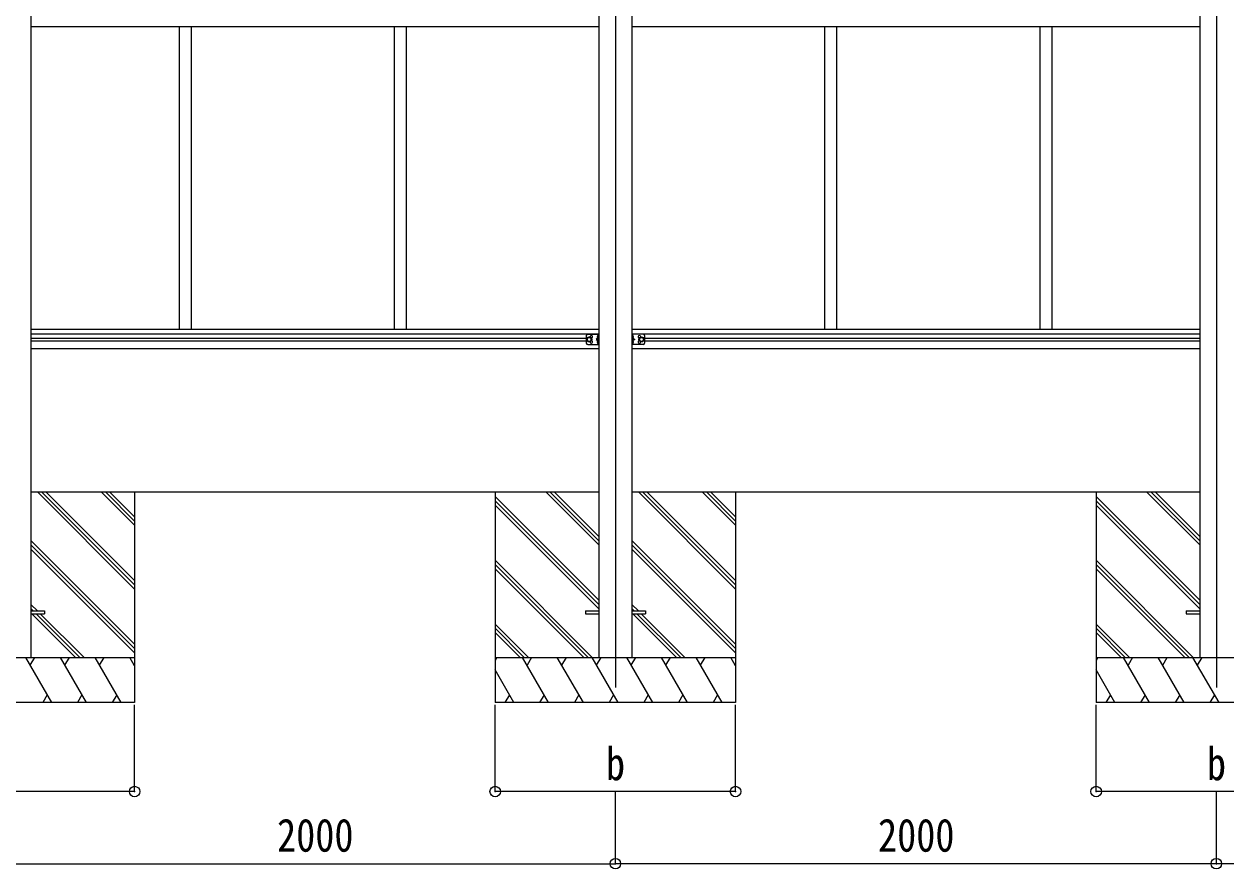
# Model space of a CAD drawing. Units: millimetres at full size. Extents: x -9783 to 9892, y -6828 to 6752.
# Drawn here: x 2975 to 6975, y -3276 to -465 of the extents above; entities that cross this region are included whole.
import ezdxf
from ezdxf.enums import TextEntityAlignment as Align

# ---------------------------------------------------------------- set-up
doc = ezdxf.new("R2010")
doc.units = ezdxf.units.MM
doc.header["$LTSCALE"] = 35
doc.header["$PDMODE"] = 32
doc.header["$PDSIZE"] = 35
for name, color, linetype, lineweight in [('0-0_0', 7, 'Continuous', 9), ('0-1_本体', 4, 'Continuous', 9), ('0-2_部品', 7, 'Continuous', 9), ('0-8_PARTS2', 2, 'Continuous', 9), ('0-A_寸法', 6, 'Continuous', 9), ('1-1_GLASS', 4, 'Continuous', 9), ('1-2_GLASS_SEAL', 7, 'Continuous', 9)]:
    doc.layers.add(name, color=color, linetype=linetype, lineweight=lineweight)
doc.styles.add('ＭＳ ゴシック', font='')
doc.styles.get('ＭＳ ゴシック').set_extended_font_data('MS Gothic')

msp = doc.modelspace()

# ---------------------------------------------------------------- linework, layer by layer
at = {"layer": '0-0_0'}
for p, q in [((4888, -2022.46), (2998, -2022.46)), ((3343, -2344.92), (3020.54, -2022.46)), ((3343, -2330.78), (3034.68, -2022.46)), ((3343, -2316.64), (3048.82, -2022.46)), ((3343, -2132.79), (3232.67, -2022.46)), ((3343, -2118.65), (3246.82, -2022.46)), ((3343, -2104.51), (3260.96, -2022.46)), ((3343, -2022.46), (3343, -2722.46)), ((4543, -2022.46), (4543, -2722.46)), ((4888, -2382.14), (4543, -2037.14)), ((4888, -2198.29), (4712.17, -2022.46)), ((4888, -2184.15), (4726.32, -2022.46)), ((4888, -2170.01), (4740.46, -2022.46)), ((6888, -2022.46), (4998, -2022.46)), ((5343, -2344.92), (5020.54, -2022.46)), ((5343, -2330.78), (5034.68, -2022.46)), ((5343, -2316.64), (5048.82, -2022.46)), ((5343, -2132.79), (5232.67, -2022.46)), ((5343, -2118.65), (5246.82, -2022.46)), ((5343, -2104.51), (5260.96, -2022.46)), ((5343, -2022.46), (5343, -2722.46)), ((6543, -2022.46), (6543, -2722.46)), ((6888, -2382.14), (6543, -2037.14)), ((6888, -2198.29), (6712.17, -2022.46)), ((6888, -2184.15), (6726.32, -2022.46)), ((6888, -2170.01), (6740.46, -2022.46)), ((4888, -2396.28), (4543, -2051.28)), ((4888, -2410.42), (4543, -2065.42)), ((6888, -2396.28), (6543, -2051.28)), ((6888, -2410.42), (6543, -2065.42)), ((3343, -2528.77), (2998, -2183.77)), ((3343, -2542.91), (2998, -2197.91)), ((5343, -2528.77), (4998, -2183.77)), ((5343, -2542.91), (4998, -2197.91)), ((3343, -2557.05), (2998, -2212.06)), ((5343, -2557.05), (4998, -2212.06)), ((4866.2, -2572.46), (4543, -2249.27)), ((4852.05, -2572.46), (4543, -2263.41)), ((4837.91, -2572.46), (4543, -2277.56)), ((6866.2, -2572.46), (6543, -2249.27)), ((6852.05, -2572.46), (6543, -2263.41)), ((6837.91, -2572.46), (6543, -2277.56)), ((3020.06, -2417.96), (2998, -2395.9)), ((5020.06, -2417.96), (4998, -2395.9)), ((3005.92, -2417.96), (2998, -2410.05)), ((3146.28, -2572.46), (3000.78, -2426.96)), ((3160.42, -2572.46), (3014.92, -2426.96)), ((3174.56, -2572.46), (3029.06, -2426.96)), ((5005.92, -2417.96), (4998, -2410.05)), ((5146.28, -2572.46), (5000.78, -2426.96)), ((5160.42, -2572.46), (5014.92, -2426.96)), ((5174.56, -2572.46), (5029.06, -2426.96)), ((4654.06, -2572.46), (4543, -2461.4)), ((4639.92, -2572.46), (4543, -2475.55)), ((6654.06, -2572.46), (6543, -2461.4)), ((6639.92, -2572.46), (6543, -2475.55)), ((4625.78, -2572.46), (4543, -2489.69)), ((6625.78, -2572.46), (6543, -2489.69)), ((2543, -2572.46), (3343, -2572.46)), ((3067.32, -2722.46), (2980.72, -2572.46)), ((2995.72, -2598.44), (3010.72, -2572.46)), ((3182.79, -2722.46), (3096.19, -2572.46)), ((3111.19, -2598.44), (3126.19, -2572.46)), ((3298.26, -2722.46), (3211.66, -2572.46)), ((3226.66, -2598.44), (3241.66, -2572.46)), ((3343, -2599.96), (3327.13, -2572.46)), ((4543, -2572.46), (5343, -2572.46)), ((4548.84, -2572.46), (4543, -2582.56)), ((4720.91, -2722.46), (4634.3, -2572.46)), ((4664.31, -2572.46), (4649.31, -2598.44)), ((4836.38, -2722.46), (4749.77, -2572.46)), ((4764.78, -2598.44), (4779.78, -2572.46)), ((4951.85, -2722.46), (4865.25, -2572.46)), ((4880.25, -2598.44), (4895.25, -2572.46)), ((5067.32, -2722.46), (4980.72, -2572.46)), ((4995.72, -2598.44), (5010.72, -2572.46)), ((5182.79, -2722.46), (5096.19, -2572.46)), ((5111.19, -2598.44), (5126.19, -2572.46)), ((5298.26, -2722.46), (5211.66, -2572.46)), ((5226.66, -2598.44), (5241.66, -2572.46)), ((5343, -2599.96), (5327.13, -2572.46)), ((6543, -2572.46), (7343, -2572.46)), ((6548.84, -2572.46), (6543, -2582.56)), ((6720.91, -2722.46), (6634.3, -2572.46)), ((6664.31, -2572.46), (6649.31, -2598.44)), ((6836.38, -2722.46), (6749.77, -2572.46)), ((6764.78, -2598.44), (6779.78, -2572.46)), ((6951.85, -2722.46), (6865.25, -2572.46)), ((6880.25, -2598.44), (6895.25, -2572.46)), ((4605.44, -2722.46), (4543, -2614.32)), ((6605.44, -2722.46), (6543, -2614.32)), ((3052.32, -2696.48), (3037.32, -2722.46)), ((3167.79, -2696.48), (3152.79, -2722.46)), ((3283.26, -2696.48), (3268.26, -2722.46)), ((4590.44, -2696.48), (4575.44, -2722.46)), ((4705.91, -2696.48), (4690.91, -2722.46)), ((4821.38, -2696.48), (4806.38, -2722.46)), ((4936.85, -2696.48), (4921.85, -2722.46)), ((5052.32, -2696.48), (5037.32, -2722.46)), ((5167.79, -2696.48), (5152.79, -2722.46)), ((5283.26, -2696.48), (5268.26, -2722.46)), ((6590.44, -2696.48), (6575.44, -2722.46)), ((6705.91, -2696.48), (6690.91, -2722.46)), ((6821.38, -2696.48), (6806.38, -2722.46)), ((6936.85, -2696.48), (6921.85, -2722.46)), ((3343, -2722.46), (2543, -2722.46)), ((5343, -2722.46), (4543, -2722.46)), ((7343, -2722.46), (6543, -2722.46))]:
    msp.add_line(p, q, dxfattribs=at)
at = {"layer": '0-1_本体'}
for p, q in [((2998, 607.54), (2998, -2572.46)), ((4888, 607.54), (4888, -2572.46)), ((4998, 607.54), (4998, -2572.46)), ((6888, 607.54), (6888, -2572.46))]:
    msp.add_line(p, q, dxfattribs=at)
at = {"layer": '0-2_部品', "color": 4}
for p, q in [((2998, -2417.95), (3043, -2417.95)), ((2998, -2426.95), (3043, -2426.95)), ((3043, -2417.95), (3043, -2426.95)), ((4843, -2417.95), (4843, -2426.95)), ((4843, -2417.95), (4888, -2417.95)), ((4843, -2426.95), (4888, -2426.95)), ((4998, -2417.95), (5043, -2417.95)), ((4998, -2426.95), (5043, -2426.95)), ((5043, -2417.95), (5043, -2426.95)), ((6843, -2417.95), (6843, -2426.95)), ((6843, -2417.95), (6888, -2417.95)), ((6843, -2426.95), (6888, -2426.95))]:
    msp.add_line(p, q, dxfattribs=at)
at = {"layer": '0-8_PARTS2'}
for p, q in [((4943, 573.68), (4943, -2672.46)), ((6943, 573.68), (6943, -2672.46))]:
    msp.add_line(p, q, dxfattribs=at)
at = {"layer": '0-A_寸法'}
for p, q in [((3343, -3018.85), (3343, -2729.88)), ((4543, -3018.85), (4543, -2729.88)), ((5343, -3018.85), (5343, -2729.88)), ((6543, -3018.85), (6543, -2729.88)), ((3343, -3018.85), (2543, -3018.85)), ((5343, -3018.85), (4543, -3018.85)), ((4943, -3258.83), (4943, -3018.85)), ((7343, -3018.85), (6543, -3018.85)), ((6943, -3258.83), (6943, -3018.85)), ((2943, -3258.83), (4943, -3258.83)), ((6943, -3258.83), (4943, -3258.83)), ((7827, -3258.83), (6943, -3258.83))]:
    msp.add_line(p, q, dxfattribs=at)
for p in [(3343, -3018.85), (4543, -3018.85), (5343, -3018.85), (6543, -3018.85), (4943, -3258.83), (6943, -3258.83)]:
    msp.add_point(p, dxfattribs=at)
at = {"layer": '1-1_GLASS'}
for p, q in [((2998, -472.75), (4888, -472.75)), ((3491.01, -472.75), (3491.01, -1480.75)), ((3531.01, -472.75), (3531.01, -1480.75)), ((4207.01, -472.75), (4207.01, -1480.75)), ((4247.01, -472.75), (4247.01, -1480.75)), ((4998, -472.75), (6888, -472.75)), ((5639.01, -472.75), (5639.01, -1480.75)), ((5679.01, -472.75), (5679.01, -1480.75)), ((6355.01, -472.75), (6355.01, -1480.75)), ((6395.01, -472.75), (6395.01, -1480.75)), ((2998, -1480.75), (4888, -1480.75)), ((2998, -1496.25), (4888, -1496.25)), ((2998, -1509.75), (4846, -1509.75)), ((2998, -1518.75), (4846, -1518.75)), ((4998, -1480.75), (6888, -1480.75)), ((4998, -1496.25), (6888, -1496.25)), ((5040, -1509.75), (6888, -1509.75)), ((5040, -1518.75), (6888, -1518.75)), ((2998, -1544.75), (4888, -1544.75)), ((4998, -1544.75), (6888, -1544.75))]:
    msp.add_line(p, q, dxfattribs=at)
at = {"layer": '1-2_GLASS_SEAL'}
for p, q in [((4846, -1501.75), (4846, -1526.75)), ((4851, -1496.75), (4888, -1496.75)), ((4885.5, -1514.25), (4878.5, -1514.25)), ((4885, -1501.25), (4884.2, -1501.39)), ((4885, -1509.25), (4884.2, -1509.11)), ((4885, -1519.25), (4884.2, -1519.39)), ((4885, -1509.25), (4885.5, -1509.16)), ((4885.5, -1496.75), (4885.5, -1531.75)), ((4888, -1496.75), (4888, -1531.75)), ((4998, -1496.75), (4998, -1531.75)), ((5035, -1496.75), (4998, -1496.75)), ((5000.5, -1496.75), (5000.5, -1531.75)), ((5001, -1509.25), (5000.5, -1509.16)), ((5000.5, -1514.25), (5007.5, -1514.25)), ((5001, -1501.25), (5001.81, -1501.39)), ((5001, -1509.25), (5001.81, -1509.11)), ((5001, -1519.25), (5001.81, -1519.39)), ((5040, -1501.75), (5040, -1526.75)), ((4851, -1531.75), (4888, -1531.75)), ((4885, -1527.25), (4884.2, -1527.11)), ((4885, -1527.25), (4885.5, -1527.16)), ((5035, -1531.75), (4998, -1531.75)), ((5001, -1527.25), (5000.5, -1527.16)), ((5001, -1527.25), (5001.81, -1527.11))]:
    msp.add_line(p, q, dxfattribs=at)
for points in [[(4856, -1521.76), (4862.5, -1518), (4862.5, -1510.5), (4856, -1506.75), (4849.5, -1510.5), (4849.5, -1518)], [(5030, -1521.76), (5023.5, -1518), (5023.5, -1510.5), (5030, -1506.75), (5036.5, -1510.5), (5036.5, -1518)]]:
    msp.add_lwpolyline(points, close=True, dxfattribs=at)
for points in [[(4885.5, -1509.25), (4878.5, -1514.25), (4885.5, -1519.25)], [(4885.89, -1505.25), (4885.26, -1504.06), (4883.02, -1502.95)], [(4885.89, -1505.25), (4885.26, -1506.44), (4883.02, -1507.55)], [(4885, -1509.25), (4885, -1501.25), (4885.5, -1501.34), (4885.5, -1509.16)], [(4885, -1527.25), (4885, -1519.25), (4885.5, -1519.34), (4885.5, -1527.16)], [(5000.12, -1505.25), (5000.75, -1504.06), (5002.98, -1502.95)], [(5000.12, -1505.25), (5000.75, -1506.44), (5002.98, -1507.55)], [(5001, -1509.25), (5001, -1501.25), (5000.5, -1501.34), (5000.5, -1509.16)], [(5000.5, -1509.25), (5007.5, -1514.25), (5000.5, -1519.25)], [(5001, -1527.25), (5001, -1519.25), (5000.5, -1519.34), (5000.5, -1527.16)], [(4885.89, -1523.25), (4885.26, -1522.06), (4883.02, -1520.95)], [(4885.89, -1523.25), (4885.26, -1524.44), (4883.02, -1525.55)], [(5000.12, -1523.25), (5000.75, -1522.06), (5002.98, -1520.95)], [(5000.12, -1523.25), (5000.75, -1524.44), (5002.98, -1525.55)]]:
    msp.add_lwpolyline(points, dxfattribs=at)
for centre, radius in [((4856, -1514.25), 8.5), ((4856, -1514.25), 7.5), ((4856, -1514.25), 6.5), ((5030, -1514.25), 8.5), ((5030, -1514.25), 7.5), ((5030, -1514.25), 6.5)]:
    msp.add_circle(centre, radius, dxfattribs=at)
for centre, radius, start, end in [((4851, -1501.75), 5, 90, 180), ((4863, -1505.75), 4.25, 274.76077, 186.29431), ((4863, -1522.75), 4.25, 173.70569, 85.23923), ((4889.1, -1505.25), 6.5, 147.94412, 212.05588), ((4889.1, -1523.25), 6.5, 147.94412, 212.05588), ((4884.36, -1502.28), 0.9, 100, 147.94412), ((4884.36, -1508.22), 0.9, 212.05588, 260), ((4884.36, -1520.28), 0.9, 100, 147.94412), ((5001.65, -1502.28), 0.9, 32.05588, 80), ((5001.65, -1508.22), 0.9, 280, 327.94412), ((5001.65, -1520.28), 0.9, 32.05588, 80), ((4996.9, -1505.25), 6.5, 327.94412, 32.05588), ((4996.9, -1523.25), 6.5, 327.94412, 32.05588), ((5023, -1505.75), 4.25, 353.70569, 265.23923), ((5023, -1522.75), 4.25, 94.76077, 6.29431), ((5035, -1501.75), 5, 0, 90), ((4851, -1526.75), 5, 180, 270), ((4884.36, -1526.22), 0.9, 212.05588, 260), ((5001.65, -1526.22), 0.9, 280, 327.94412), ((5035, -1526.75), 5, 270, 0)]:
    msp.add_arc(centre, radius, start, end, dxfattribs=at)

# ---------------------------------------------------------------- texts
at = {"layer": '0-A_寸法', "color": 7, "style": 'ＭＳ ゴシック', "width": 0.85}
for s, p in [('b', (4911.5, -3013.85)), ('b', (6911.5, -3013.85)), ('2000', (3817, -3251.83)), ('2000', (5817, -3251.83))]:
    msp.add_text(s, height=110, dxfattribs=at).set_placement(p, align=Align.BOTTOM_LEFT)

doc.saveas('drawing.dxf')
